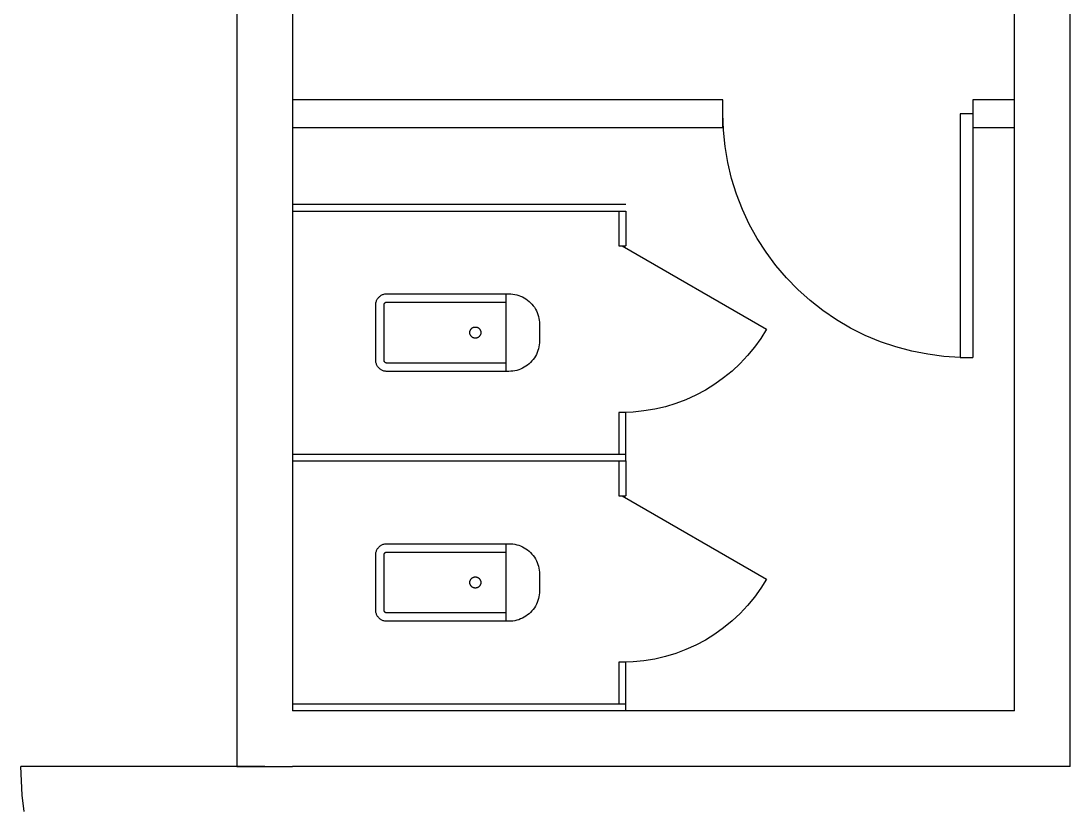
# Model space of a CAD drawing. Extents: x -81148 to 10972, y -53931 to 52487.
# Drawn here: x -16285 to -12508, y 12071 to 14898 of the extents above; entities that cross this region are included whole.
import ezdxf

# ---------------------------------------------------------------- set-up
doc = ezdxf.new("R2010")
doc.units = 0
doc.layers.get('0').update_dxf_attribs({"linetype": 'CONTINUOUS'})

msp = doc.modelspace()

# ---------------------------------------------------------------- linework, layer by layer
for p, q in [((-12507.9, 12213.6), (-12507.9, 16913.6)), ((-15507.9, 16813.6), (-15507.9, 12313.6)), ((-12707.9, 14614), (-12707.9, 16713.6)), ((-15307.9, 14963.6), (-15307.9, 14614)), ((-13757.9, 14614), (-15307.9, 14614)), ((-15307.9, 14614), (-15307.9, 14514)), ((-13757.9, 14514), (-13757.9, 14614)), ((-12707.9, 14614), (-12857.9, 14614)), ((-12857.9, 14614), (-12857.9, 14514)), ((-12707.9, 14514), (-12707.9, 14614)), ((-13755.9, 14505.1), (-13757.9, 14564)), ((-12857.9, 14564), (-12902.9, 14564)), ((-12902.9, 14564), (-12902.9, 13686.5)), ((-12857.9, 14564), (-12857.9, 13686.5)), ((-15307.9, 14514), (-13757.9, 14514)), ((-15307.9, 14514), (-15307.9, 14238.6)), ((-12857.9, 14514), (-12707.9, 14514)), ((-12707.9, 12413.6), (-12707.9, 14514)), ((-13750, 14446.4), (-13755.9, 14505.1)), ((-13740.2, 14388.3), (-13750, 14446.4)), ((-13726.4, 14331), (-13740.2, 14388.3)), ((-13708.9, 14274.7), (-13726.4, 14331)), ((-13687.6, 14219.8), (-13708.9, 14274.7)), ((-15307.9, 14238.6), (-14132.9, 14238.6)), ((-15307.9, 14238.6), (-15307.9, 14213.6)), ((-15307.9, 14213.6), (-14132.9, 14213.6)), ((-15307.9, 14213.6), (-15307.9, 13338.6)), ((-14132.9, 14238.6), (-14107.9, 14238.6)), ((-14132.9, 14213.6), (-14132.9, 14088.6)), ((-14132.9, 14213.6), (-14107.9, 14213.6)), ((-14107.9, 14213.6), (-14107.9, 14088.6)), ((-13662.7, 14166.4), (-13687.6, 14219.8)), ((-13634.2, 14114.8), (-13662.7, 14166.4)), ((-13602.3, 14065.2), (-13634.2, 14114.8)), ((-14132.9, 14088.6), (-14107.9, 14088.6)), ((-14120.4, 14088.6), (-13600.8, 13788.6)), ((-13567.2, 14017.8), (-13602.3, 14065.2)), ((-13529, 13973), (-13567.2, 14017.8)), ((-13487.9, 13930.7), (-13529, 13973)), ((-14999.6, 13900.2), (-14998, 13902.2)), ((-14998, 13902.2), (-14996.2, 13904.1)), ((-14996.2, 13904.1), (-14994.3, 13905.9)), ((-14994.3, 13905.9), (-14992.3, 13907.6)), ((-14992.3, 13907.6), (-14990.1, 13909.1)), ((-14990.1, 13909.1), (-14987.9, 13910.5)), ((-14987.9, 13910.5), (-14985.6, 13911.7)), ((-14985.6, 13911.7), (-14983.2, 13912.8)), ((-14983.2, 13912.8), (-14980.8, 13913.7)), ((-14980.8, 13913.7), (-14978.3, 13914.5)), ((-14978.3, 13914.5), (-14975.7, 13915.1)), ((-14975.7, 13915.1), (-14973.1, 13915.5)), ((-14973.1, 13915.5), (-14970.5, 13915.8)), ((-14970.5, 13915.8), (-14967.9, 13915.8)), ((-14967.9, 13915.8), (-14538.3, 13915.8)), ((-14538.3, 13915.8), (-14528.3, 13915.8)), ((-14538.3, 13885.8), (-14538.3, 13915.8)), ((-14528.3, 13915.8), (-14521.1, 13915.6)), ((-14521.1, 13915.6), (-14513.9, 13914.9)), ((-14513.9, 13914.9), (-14506.8, 13913.7)), ((-14506.8, 13913.7), (-14499.8, 13912.1)), ((-14499.8, 13912.1), (-14492.9, 13910)), ((-14492.9, 13910), (-14486.2, 13907.5)), ((-14486.2, 13907.5), (-14479.6, 13904.5)), ((-14479.6, 13904.5), (-14473.3, 13901.1)), ((-13444, 13891.4), (-13487.9, 13930.7)), ((-15007.9, 13875.8), (-15007.8, 13878.5)), ((-15007.9, 13676.3), (-15007.9, 13875.8)), ((-15007.8, 13878.5), (-15007.6, 13881.1)), ((-15007.6, 13881.1), (-15007.1, 13883.6)), ((-15007.1, 13883.6), (-15006.6, 13886.2)), ((-15006.6, 13886.2), (-15005.8, 13888.7)), ((-15005.8, 13888.7), (-15004.9, 13891.1)), ((-15004.9, 13891.1), (-15003.8, 13893.5)), ((-15003.8, 13893.5), (-15002.6, 13895.8)), ((-15002.6, 13895.8), (-15001.2, 13898.1)), ((-15001.2, 13898.1), (-14999.6, 13900.2)), ((-14977.9, 13876.5), (-14977.8, 13877.1)), ((-14977.9, 13875.8), (-14977.9, 13876.5)), ((-14977.9, 13676.3), (-14977.9, 13875.8)), ((-14977.8, 13877.1), (-14977.7, 13877.8)), ((-14977.7, 13877.8), (-14977.6, 13878.4)), ((-14977.6, 13878.4), (-14977.4, 13879.1)), ((-14977.4, 13879.1), (-14977.2, 13879.7)), ((-14977.2, 13879.7), (-14976.9, 13880.3)), ((-14976.9, 13880.3), (-14976.6, 13880.8)), ((-14976.6, 13880.8), (-14976.2, 13881.4)), ((-14976.2, 13881.4), (-14975.8, 13881.9)), ((-14975.8, 13881.9), (-14975.4, 13882.4)), ((-14975.4, 13882.4), (-14975, 13882.9)), ((-14975, 13882.9), (-14974.5, 13883.4)), ((-14974.5, 13883.4), (-14974, 13883.8)), ((-14974, 13883.8), (-14973.5, 13884.2)), ((-14973.5, 13884.2), (-14972.9, 13884.5)), ((-14972.9, 13884.5), (-14972.3, 13884.8)), ((-14972.3, 13884.8), (-14971.7, 13885.1)), ((-14971.7, 13885.1), (-14971.1, 13885.3)), ((-14971.1, 13885.3), (-14970.5, 13885.5)), ((-14970.5, 13885.5), (-14969.9, 13885.6)), ((-14969.9, 13885.6), (-14969.2, 13885.8)), ((-14969.2, 13885.8), (-14968.6, 13885.8)), ((-14968.6, 13885.8), (-14967.9, 13885.8)), ((-14967.9, 13885.8), (-14538.3, 13885.8)), ((-14538.3, 13666.3), (-14538.3, 13885.8)), ((-14473.3, 13901.1), (-14467.1, 13897.3)), ((-14467.1, 13897.3), (-14461.3, 13893.1)), ((-14461.3, 13893.1), (-14455.7, 13888.5)), ((-14455.7, 13888.5), (-14450.5, 13883.6)), ((-14450.5, 13883.6), (-14445.6, 13878.4)), ((-14445.6, 13878.4), (-14441, 13872.8)), ((-14441, 13872.8), (-14436.8, 13867)), ((-14436.8, 13867), (-14433, 13860.8)), ((-13397.6, 13855.1), (-13444, 13891.4)), ((-14433, 13860.8), (-14429.6, 13854.5)), ((-14429.6, 13854.5), (-14426.6, 13847.9)), ((-14426.6, 13847.9), (-14424.1, 13841.2)), ((-14424.1, 13841.2), (-14422, 13834.3)), ((-14422, 13834.3), (-14420.4, 13827.3)), ((-14420.4, 13827.3), (-14419.2, 13820.2)), ((-13348.8, 13822), (-13397.6, 13855.1)), ((-14665.9, 13787.2), (-14665.2, 13788.2)), ((-14665.2, 13788.2), (-14664.3, 13789.2)), ((-14664.3, 13789.2), (-14663.4, 13790.2)), ((-14663.4, 13790.2), (-14662.5, 13791.1)), ((-14662.5, 13791.1), (-14661.5, 13791.9)), ((-14661.5, 13791.9), (-14660.4, 13792.7)), ((-14660.4, 13792.7), (-14659.3, 13793.4)), ((-14659.3, 13793.4), (-14658.1, 13794)), ((-14658.1, 13794), (-14657, 13794.5)), ((-14657, 13794.5), (-14655.7, 13795)), ((-14655.7, 13795), (-14654.5, 13795.4)), ((-14654.5, 13795.4), (-14653.2, 13795.7)), ((-14653.2, 13795.7), (-14651.9, 13795.9)), ((-14651.9, 13795.9), (-14650.6, 13796)), ((-14650.6, 13796), (-14649.3, 13796.1)), ((-14649.3, 13796.1), (-14648, 13796)), ((-14648, 13796), (-14646.7, 13795.9)), ((-14646.7, 13795.9), (-14645.4, 13795.7)), ((-14645.4, 13795.7), (-14644.1, 13795.4)), ((-14644.1, 13795.4), (-14642.9, 13795)), ((-14642.9, 13795), (-14641.6, 13794.5)), ((-14641.6, 13794.5), (-14640.5, 13794)), ((-14640.5, 13794), (-14639.3, 13793.4)), ((-14639.3, 13793.4), (-14638.2, 13792.7)), ((-14638.2, 13792.7), (-14637.1, 13791.9)), ((-14637.1, 13791.9), (-14636.1, 13791.1)), ((-14636.1, 13791.1), (-14635.2, 13790.2)), ((-14635.2, 13790.2), (-14634.3, 13789.2)), ((-14634.3, 13789.2), (-14633.4, 13788.2)), ((-14633.4, 13788.2), (-14632.7, 13787.2)), ((-14419.2, 13820.2), (-14418.5, 13813)), ((-14418.5, 13813), (-14418.3, 13805.8)), ((-14418.3, 13805.8), (-14418.3, 13746.3)), ((-13600.8, 13788.6), (-13621.5, 13755.2)), ((-13298, 13792.2), (-13348.8, 13822)), ((-13245.2, 13765.9), (-13298, 13792.2)), ((-14669.3, 13777.4), (-14669.1, 13778.7)), ((-14669.3, 13776.1), (-14669.3, 13777.4)), ((-14669.3, 13774.7), (-14669.3, 13776.1)), ((-14669.1, 13773.4), (-14669.3, 13774.7)), ((-14669.1, 13778.7), (-14668.9, 13780)), ((-14668.9, 13772.2), (-14669.1, 13773.4)), ((-14668.9, 13780), (-14668.6, 13781.2)), ((-14668.6, 13770.9), (-14668.9, 13772.2)), ((-14668.6, 13781.2), (-14668.2, 13782.5)), ((-14668.2, 13769.6), (-14668.6, 13770.9)), ((-14668.2, 13782.5), (-14667.8, 13783.7)), ((-14667.8, 13768.4), (-14668.2, 13769.6)), ((-14667.8, 13783.7), (-14667.2, 13784.9)), ((-14667.2, 13767.2), (-14667.8, 13768.4)), ((-14667.2, 13784.9), (-14666.6, 13786.1)), ((-14666.6, 13766.1), (-14667.2, 13767.2)), ((-14666.6, 13786.1), (-14665.9, 13787.2)), ((-14665.9, 13764.9), (-14666.6, 13766.1)), ((-14665.2, 13763.9), (-14665.9, 13764.9)), ((-14664.3, 13762.9), (-14665.2, 13763.9)), ((-14663.4, 13761.9), (-14664.3, 13762.9)), ((-14662.5, 13761), (-14663.4, 13761.9)), ((-14661.5, 13760.2), (-14662.5, 13761)), ((-14660.4, 13759.4), (-14661.5, 13760.2)), ((-14659.3, 13758.7), (-14660.4, 13759.4)), ((-14658.1, 13758.1), (-14659.3, 13758.7)), ((-14657, 13757.6), (-14658.1, 13758.1)), ((-14655.7, 13757.1), (-14657, 13757.6)), ((-14654.5, 13756.7), (-14655.7, 13757.1)), ((-14653.2, 13756.4), (-14654.5, 13756.7)), ((-14651.9, 13756.2), (-14653.2, 13756.4)), ((-14650.6, 13756.1), (-14651.9, 13756.2)), ((-14649.3, 13756.1), (-14650.6, 13756.1)), ((-14648, 13756.1), (-14649.3, 13756.1)), ((-14646.7, 13756.2), (-14648, 13756.1)), ((-14645.4, 13756.4), (-14646.7, 13756.2)), ((-14644.1, 13756.7), (-14645.4, 13756.4)), ((-14642.9, 13757.1), (-14644.1, 13756.7)), ((-14641.6, 13757.6), (-14642.9, 13757.1)), ((-14640.5, 13758.1), (-14641.6, 13757.6)), ((-14639.3, 13758.7), (-14640.5, 13758.1)), ((-14638.2, 13759.4), (-14639.3, 13758.7)), ((-14637.1, 13760.2), (-14638.2, 13759.4)), ((-14636.1, 13761), (-14637.1, 13760.2)), ((-14635.2, 13761.9), (-14636.1, 13761)), ((-14634.3, 13762.9), (-14635.2, 13761.9)), ((-14633.4, 13763.9), (-14634.3, 13762.9)), ((-14632.7, 13764.9), (-14633.4, 13763.9)), ((-14632.7, 13787.2), (-14632, 13786.1)), ((-14632, 13766.1), (-14632.7, 13764.9)), ((-14632, 13786.1), (-14631.4, 13784.9)), ((-14631.4, 13767.2), (-14632, 13766.1)), ((-14631.4, 13784.9), (-14630.8, 13783.7)), ((-14630.8, 13768.4), (-14631.4, 13767.2)), ((-14630.8, 13783.7), (-14630.4, 13782.5)), ((-14630.4, 13769.6), (-14630.8, 13768.4)), ((-14630.4, 13782.5), (-14630, 13781.2)), ((-14630, 13770.9), (-14630.4, 13769.6)), ((-14630, 13781.2), (-14629.7, 13780)), ((-14629.7, 13772.2), (-14630, 13770.9)), ((-14629.7, 13780), (-14629.5, 13778.7)), ((-14629.5, 13773.4), (-14629.7, 13772.2)), ((-14629.5, 13778.7), (-14629.3, 13777.4)), ((-14629.3, 13774.7), (-14629.5, 13773.4)), ((-14629.3, 13777.4), (-14629.3, 13776.1)), ((-14629.3, 13776.1), (-14629.3, 13774.7)), ((-13621.5, 13755.2), (-13644.4, 13723.3)), ((-13190.8, 13743.2), (-13245.2, 13765.9)), ((-14422, 13717.8), (-14424.1, 13710.9)), ((-14420.4, 13724.8), (-14422, 13717.8)), ((-14419.2, 13731.9), (-14420.4, 13724.8)), ((-14418.5, 13739.1), (-14419.2, 13731.9)), ((-14418.3, 13746.3), (-14418.5, 13739.1)), ((-13644.4, 13723.3), (-13669.3, 13692.9)), ((-13135, 13724.2), (-13190.8, 13743.2)), ((-13078.1, 13709), (-13135, 13724.2)), ((-15007.8, 13673.7), (-15007.9, 13676.3)), ((-14977.9, 13675.6), (-14977.9, 13676.3)), ((-14977.8, 13675), (-14977.9, 13675.6)), ((-14977.7, 13674.3), (-14977.8, 13675)), ((-14441, 13679.3), (-14445.6, 13673.7)), ((-14436.8, 13685.2), (-14441, 13679.3)), ((-14433, 13691.3), (-14436.8, 13685.2)), ((-14429.6, 13697.6), (-14433, 13691.3)), ((-14426.6, 13704.2), (-14429.6, 13697.6)), ((-14424.1, 13710.9), (-14426.6, 13704.2)), ((-13669.3, 13692.9), (-13696.1, 13664.3)), ((-13020.2, 13697.7), (-13078.1, 13709)), ((-12961.8, 13690.3), (-13020.2, 13697.7)), ((-12902.9, 13686.5), (-12961.8, 13690.3)), ((-12902.9, 13686.5), (-12857.9, 13686.5)), ((-15007.6, 13671.1), (-15007.8, 13673.7)), ((-15007.1, 13668.5), (-15007.6, 13671.1)), ((-15006.6, 13665.9), (-15007.1, 13668.5)), ((-15005.8, 13663.4), (-15006.6, 13665.9)), ((-15004.9, 13661), (-15005.8, 13663.4)), ((-15003.8, 13658.6), (-15004.9, 13661)), ((-15002.6, 13656.3), (-15003.8, 13658.6)), ((-15001.2, 13654.1), (-15002.6, 13656.3)), ((-14999.6, 13651.9), (-15001.2, 13654.1)), ((-14998, 13649.9), (-14999.6, 13651.9)), ((-14996.2, 13648), (-14998, 13649.9)), ((-14994.3, 13646.2), (-14996.2, 13648)), ((-14992.3, 13644.5), (-14994.3, 13646.2)), ((-14990.1, 13643), (-14992.3, 13644.5)), ((-14987.9, 13641.6), (-14990.1, 13643)), ((-14985.6, 13640.4), (-14987.9, 13641.6)), ((-14983.2, 13639.3), (-14985.6, 13640.4)), ((-14980.8, 13638.4), (-14983.2, 13639.3)), ((-14978.3, 13637.6), (-14980.8, 13638.4)), ((-14975.7, 13637), (-14978.3, 13637.6)), ((-14977.6, 13673.7), (-14977.7, 13674.3)), ((-14977.4, 13673.1), (-14977.6, 13673.7)), ((-14977.2, 13672.4), (-14977.4, 13673.1)), ((-14976.9, 13671.9), (-14977.2, 13672.4)), ((-14976.6, 13671.3), (-14976.9, 13671.9)), ((-14976.2, 13670.7), (-14976.6, 13671.3)), ((-14975.8, 13670.2), (-14976.2, 13670.7)), ((-14975.4, 13669.7), (-14975.8, 13670.2)), ((-14973.1, 13636.6), (-14975.7, 13637)), ((-14975, 13669.2), (-14975.4, 13669.7)), ((-14974.5, 13668.8), (-14975, 13669.2)), ((-14974, 13668.3), (-14974.5, 13668.8)), ((-14973.5, 13668), (-14974, 13668.3)), ((-14972.9, 13667.6), (-14973.5, 13668)), ((-14972.3, 13667.3), (-14972.9, 13667.6)), ((-14971.7, 13667), (-14972.3, 13667.3)), ((-14971.1, 13666.8), (-14971.7, 13667)), ((-14970.5, 13666.6), (-14971.1, 13666.8)), ((-14969.9, 13666.5), (-14970.5, 13666.6)), ((-14969.2, 13666.4), (-14969.9, 13666.5)), ((-14968.6, 13666.3), (-14969.2, 13666.4)), ((-14967.9, 13666.3), (-14968.6, 13666.3)), ((-14538.3, 13666.3), (-14967.9, 13666.3)), ((-14538.3, 13636.3), (-14538.3, 13666.3)), ((-14513.9, 13637.2), (-14521.1, 13636.5)), ((-14506.8, 13638.4), (-14513.9, 13637.2)), ((-14499.8, 13640), (-14506.8, 13638.4)), ((-14492.9, 13642.1), (-14499.8, 13640)), ((-14486.2, 13644.6), (-14492.9, 13642.1)), ((-14479.6, 13647.6), (-14486.2, 13644.6)), ((-14473.3, 13651), (-14479.6, 13647.6)), ((-14467.1, 13654.8), (-14473.3, 13651)), ((-14461.3, 13659), (-14467.1, 13654.8)), ((-14455.7, 13663.6), (-14461.3, 13659)), ((-14450.5, 13668.5), (-14455.7, 13663.6)), ((-14445.6, 13673.7), (-14450.5, 13668.5)), ((-13724.8, 13637.5), (-13755.2, 13612.5)), ((-13696.1, 13664.3), (-13724.8, 13637.5)), ((-14970.5, 13636.4), (-14973.1, 13636.6)), ((-14967.9, 13636.3), (-14970.5, 13636.4)), ((-14538.3, 13636.3), (-14967.9, 13636.3)), ((-14528.3, 13636.3), (-14538.3, 13636.3)), ((-14521.1, 13636.5), (-14528.3, 13636.3)), ((-13755.2, 13612.5), (-13787.1, 13589.7)), ((-13820.4, 13568.9), (-13855, 13550.4)), ((-13787.1, 13589.7), (-13820.4, 13568.9)), ((-13890.8, 13534.2), (-13927.5, 13520.4)), ((-13855, 13550.4), (-13890.8, 13534.2)), ((-14132.9, 13488.6), (-14132.9, 13338.6)), ((-14107.9, 13488.6), (-14132.9, 13488.6)), ((-14081.2, 13489.8), (-14120.4, 13488.6)), ((-14107.9, 13338.6), (-14107.9, 13488.6)), ((-14042.1, 13493.7), (-14081.2, 13489.8)), ((-14003.4, 13500.1), (-14042.1, 13493.7)), ((-13965.1, 13509), (-14003.4, 13500.1)), ((-13927.5, 13520.4), (-13965.1, 13509)), ((-15307.9, 13338.6), (-14132.9, 13338.6)), ((-15307.9, 13338.6), (-15307.9, 13313.6)), ((-14132.9, 13338.6), (-14107.9, 13338.6)), ((-14107.9, 13313.6), (-14107.9, 13338.6)), ((-15307.9, 13313.6), (-14132.9, 13313.6)), ((-15307.9, 13313.6), (-15307.9, 12413.6)), ((-14132.9, 13313.6), (-14132.9, 13188.6)), ((-14132.9, 13313.6), (-14107.9, 13313.6)), ((-14107.9, 13313.6), (-14107.9, 13188.6)), ((-14132.9, 13188.6), (-14107.9, 13188.6)), ((-14120.4, 13188.6), (-13600.8, 12888.6)), ((-15003.8, 12993.5), (-15002.6, 12995.8)), ((-15002.6, 12995.8), (-15001.2, 12998.1)), ((-15001.2, 12998.1), (-14999.6, 13000.2)), ((-14999.6, 13000.2), (-14998, 13002.2)), ((-14998, 13002.2), (-14996.2, 13004.1)), ((-14996.2, 13004.1), (-14994.3, 13005.9)), ((-14994.3, 13005.9), (-14992.3, 13007.6)), ((-14992.3, 13007.6), (-14990.1, 13009.1)), ((-14990.1, 13009.1), (-14987.9, 13010.5)), ((-14987.9, 13010.5), (-14985.6, 13011.7)), ((-14985.6, 13011.7), (-14983.2, 13012.8)), ((-14983.2, 13012.8), (-14980.8, 13013.7)), ((-14980.8, 13013.7), (-14978.3, 13014.5)), ((-14978.3, 13014.5), (-14975.7, 13015.1)), ((-14975.7, 13015.1), (-14973.1, 13015.5)), ((-14973.1, 13015.5), (-14970.5, 13015.8)), ((-14970.5, 13015.8), (-14967.9, 13015.8)), ((-14967.9, 13015.8), (-14538.3, 13015.8)), ((-14538.3, 13015.8), (-14528.3, 13015.8)), ((-14538.3, 12985.8), (-14538.3, 13015.8)), ((-14528.3, 13015.8), (-14521.1, 13015.6)), ((-14521.1, 13015.6), (-14513.9, 13014.9)), ((-14513.9, 13014.9), (-14506.8, 13013.7)), ((-14506.8, 13013.7), (-14499.8, 13012.1)), ((-14499.8, 13012.1), (-14492.9, 13010)), ((-14492.9, 13010), (-14486.2, 13007.5)), ((-14486.2, 13007.5), (-14479.6, 13004.5)), ((-14479.6, 13004.5), (-14473.3, 13001.1)), ((-14473.3, 13001.1), (-14467.1, 12997.3)), ((-14467.1, 12997.3), (-14461.3, 12993.1)), ((-15007.9, 12975.8), (-15007.8, 12978.5)), ((-15007.9, 12776.3), (-15007.9, 12975.8)), ((-15007.8, 12978.5), (-15007.6, 12981.1)), ((-15007.6, 12981.1), (-15007.1, 12983.6)), ((-15007.1, 12983.6), (-15006.6, 12986.2)), ((-15006.6, 12986.2), (-15005.8, 12988.7)), ((-15005.8, 12988.7), (-15004.9, 12991.1)), ((-15004.9, 12991.1), (-15003.8, 12993.5)), ((-14977.9, 12976.5), (-14977.8, 12977.1)), ((-14977.9, 12975.8), (-14977.9, 12976.5)), ((-14977.9, 12776.3), (-14977.9, 12975.8)), ((-14977.8, 12977.1), (-14977.7, 12977.8)), ((-14977.7, 12977.8), (-14977.6, 12978.4)), ((-14977.6, 12978.4), (-14977.4, 12979.1)), ((-14977.4, 12979.1), (-14977.2, 12979.7)), ((-14977.2, 12979.7), (-14976.9, 12980.3)), ((-14976.9, 12980.3), (-14976.6, 12980.8)), ((-14976.6, 12980.8), (-14976.2, 12981.4)), ((-14976.2, 12981.4), (-14975.8, 12981.9)), ((-14975.8, 12981.9), (-14975.4, 12982.4)), ((-14975.4, 12982.4), (-14975, 12982.9)), ((-14975, 12982.9), (-14974.5, 12983.4)), ((-14974.5, 12983.4), (-14974, 12983.8)), ((-14974, 12983.8), (-14973.5, 12984.2)), ((-14973.5, 12984.2), (-14972.9, 12984.5)), ((-14972.9, 12984.5), (-14972.3, 12984.8)), ((-14972.3, 12984.8), (-14971.7, 12985.1)), ((-14971.7, 12985.1), (-14971.1, 12985.3)), ((-14971.1, 12985.3), (-14970.5, 12985.5)), ((-14970.5, 12985.5), (-14969.9, 12985.6)), ((-14969.9, 12985.6), (-14969.2, 12985.8)), ((-14969.2, 12985.8), (-14968.6, 12985.8)), ((-14968.6, 12985.8), (-14967.9, 12985.8)), ((-14967.9, 12985.8), (-14538.3, 12985.8)), ((-14538.3, 12766.3), (-14538.3, 12985.8)), ((-14461.3, 12993.1), (-14455.7, 12988.5)), ((-14455.7, 12988.5), (-14450.5, 12983.6)), ((-14450.5, 12983.6), (-14445.6, 12978.4)), ((-14445.6, 12978.4), (-14441, 12972.8)), ((-14441, 12972.8), (-14436.8, 12967)), ((-14436.8, 12967), (-14433, 12960.8)), ((-14433, 12960.8), (-14429.6, 12954.5)), ((-14429.6, 12954.5), (-14426.6, 12947.9)), ((-14426.6, 12947.9), (-14424.1, 12941.2)), ((-14424.1, 12941.2), (-14422, 12934.3)), ((-14422, 12934.3), (-14420.4, 12927.3)), ((-14420.4, 12927.3), (-14419.2, 12920.2)), ((-14419.2, 12920.2), (-14418.5, 12913)), ((-14668.6, 12881.2), (-14668.2, 12882.5)), ((-14668.2, 12882.5), (-14667.8, 12883.7)), ((-14667.8, 12883.7), (-14667.2, 12884.9)), ((-14667.2, 12884.9), (-14666.6, 12886.1)), ((-14666.6, 12886.1), (-14665.9, 12887.2)), ((-14665.9, 12887.2), (-14665.2, 12888.2)), ((-14665.2, 12888.2), (-14664.3, 12889.2)), ((-14664.3, 12889.2), (-14663.4, 12890.2)), ((-14663.4, 12890.2), (-14662.5, 12891.1)), ((-14662.5, 12891.1), (-14661.5, 12891.9)), ((-14661.5, 12891.9), (-14660.4, 12892.7)), ((-14660.4, 12892.7), (-14659.3, 12893.4)), ((-14659.3, 12893.4), (-14658.1, 12894)), ((-14658.1, 12894), (-14657, 12894.5)), ((-14657, 12894.5), (-14655.7, 12895)), ((-14655.7, 12895), (-14654.5, 12895.4)), ((-14654.5, 12895.4), (-14653.2, 12895.7)), ((-14653.2, 12895.7), (-14651.9, 12895.9)), ((-14651.9, 12895.9), (-14650.6, 12896)), ((-14650.6, 12896), (-14649.3, 12896.1)), ((-14649.3, 12896.1), (-14648, 12896)), ((-14648, 12896), (-14646.7, 12895.9)), ((-14646.7, 12895.9), (-14645.4, 12895.7)), ((-14645.4, 12895.7), (-14644.1, 12895.4)), ((-14644.1, 12895.4), (-14642.9, 12895)), ((-14642.9, 12895), (-14641.6, 12894.5)), ((-14641.6, 12894.5), (-14640.5, 12894)), ((-14640.5, 12894), (-14639.3, 12893.4)), ((-14639.3, 12893.4), (-14638.2, 12892.7)), ((-14638.2, 12892.7), (-14637.1, 12891.9)), ((-14637.1, 12891.9), (-14636.1, 12891.1)), ((-14636.1, 12891.1), (-14635.2, 12890.2)), ((-14635.2, 12890.2), (-14634.3, 12889.2)), ((-14634.3, 12889.2), (-14633.4, 12888.2)), ((-14633.4, 12888.2), (-14632.7, 12887.2)), ((-14632.7, 12887.2), (-14632, 12886.1)), ((-14632, 12886.1), (-14631.4, 12884.9)), ((-14631.4, 12884.9), (-14630.8, 12883.7)), ((-14630.8, 12883.7), (-14630.4, 12882.5)), ((-14630.4, 12882.5), (-14630, 12881.2)), ((-14418.5, 12913), (-14418.3, 12905.8)), ((-14418.3, 12905.8), (-14418.3, 12846.3)), ((-13600.8, 12888.6), (-13621.5, 12855.2)), ((-14669.3, 12877.4), (-14669.1, 12878.7)), ((-14669.3, 12876.1), (-14669.3, 12877.4)), ((-14669.3, 12874.7), (-14669.3, 12876.1)), ((-14669.1, 12873.4), (-14669.3, 12874.7)), ((-14669.1, 12878.7), (-14668.9, 12880)), ((-14668.9, 12872.2), (-14669.1, 12873.4)), ((-14668.9, 12880), (-14668.6, 12881.2)), ((-14668.6, 12870.9), (-14668.9, 12872.2)), ((-14668.2, 12869.6), (-14668.6, 12870.9)), ((-14667.8, 12868.4), (-14668.2, 12869.6)), ((-14667.2, 12867.2), (-14667.8, 12868.4)), ((-14666.6, 12866.1), (-14667.2, 12867.2)), ((-14665.9, 12864.9), (-14666.6, 12866.1)), ((-14665.2, 12863.9), (-14665.9, 12864.9)), ((-14664.3, 12862.9), (-14665.2, 12863.9)), ((-14663.4, 12861.9), (-14664.3, 12862.9)), ((-14662.5, 12861), (-14663.4, 12861.9)), ((-14661.5, 12860.2), (-14662.5, 12861)), ((-14660.4, 12859.4), (-14661.5, 12860.2)), ((-14659.3, 12858.7), (-14660.4, 12859.4)), ((-14658.1, 12858.1), (-14659.3, 12858.7)), ((-14657, 12857.6), (-14658.1, 12858.1)), ((-14655.7, 12857.1), (-14657, 12857.6)), ((-14654.5, 12856.7), (-14655.7, 12857.1)), ((-14653.2, 12856.4), (-14654.5, 12856.7)), ((-14651.9, 12856.2), (-14653.2, 12856.4)), ((-14650.6, 12856.1), (-14651.9, 12856.2)), ((-14649.3, 12856.1), (-14650.6, 12856.1)), ((-14648, 12856.1), (-14649.3, 12856.1)), ((-14646.7, 12856.2), (-14648, 12856.1)), ((-14645.4, 12856.4), (-14646.7, 12856.2)), ((-14644.1, 12856.7), (-14645.4, 12856.4)), ((-14642.9, 12857.1), (-14644.1, 12856.7)), ((-14641.6, 12857.6), (-14642.9, 12857.1)), ((-14640.5, 12858.1), (-14641.6, 12857.6)), ((-14639.3, 12858.7), (-14640.5, 12858.1)), ((-14638.2, 12859.4), (-14639.3, 12858.7)), ((-14637.1, 12860.2), (-14638.2, 12859.4)), ((-14636.1, 12861), (-14637.1, 12860.2)), ((-14635.2, 12861.9), (-14636.1, 12861)), ((-14634.3, 12862.9), (-14635.2, 12861.9)), ((-14633.4, 12863.9), (-14634.3, 12862.9)), ((-14632.7, 12864.9), (-14633.4, 12863.9)), ((-14632, 12866.1), (-14632.7, 12864.9)), ((-14631.4, 12867.2), (-14632, 12866.1)), ((-14630.8, 12868.4), (-14631.4, 12867.2)), ((-14630.4, 12869.6), (-14630.8, 12868.4)), ((-14630, 12870.9), (-14630.4, 12869.6)), ((-14630, 12881.2), (-14629.7, 12880)), ((-14629.7, 12872.2), (-14630, 12870.9)), ((-14629.7, 12880), (-14629.5, 12878.7)), ((-14629.5, 12873.4), (-14629.7, 12872.2)), ((-14629.5, 12878.7), (-14629.3, 12877.4)), ((-14629.3, 12874.7), (-14629.5, 12873.4)), ((-14629.3, 12877.4), (-14629.3, 12876.1)), ((-14629.3, 12876.1), (-14629.3, 12874.7)), ((-14418.3, 12846.3), (-14418.5, 12839.1)), ((-13621.5, 12855.2), (-13644.4, 12823.3)), ((-14424.1, 12810.9), (-14426.6, 12804.2)), ((-14422, 12817.8), (-14424.1, 12810.9)), ((-14420.4, 12824.8), (-14422, 12817.8)), ((-14419.2, 12831.9), (-14420.4, 12824.8)), ((-14418.5, 12839.1), (-14419.2, 12831.9)), ((-13644.4, 12823.3), (-13669.3, 12792.9)), ((-15007.8, 12773.7), (-15007.9, 12776.3)), ((-15007.6, 12771.1), (-15007.8, 12773.7)), ((-15007.1, 12768.5), (-15007.6, 12771.1)), ((-15006.6, 12765.9), (-15007.1, 12768.5)), ((-14977.9, 12775.6), (-14977.9, 12776.3)), ((-14977.8, 12775), (-14977.9, 12775.6)), ((-14977.7, 12774.3), (-14977.8, 12775)), ((-14977.6, 12773.7), (-14977.7, 12774.3)), ((-14977.4, 12773.1), (-14977.6, 12773.7)), ((-14977.2, 12772.4), (-14977.4, 12773.1)), ((-14976.9, 12771.9), (-14977.2, 12772.4)), ((-14976.6, 12771.3), (-14976.9, 12771.9)), ((-14976.2, 12770.7), (-14976.6, 12771.3)), ((-14975.8, 12770.2), (-14976.2, 12770.7)), ((-14975.4, 12769.7), (-14975.8, 12770.2)), ((-14975, 12769.2), (-14975.4, 12769.7)), ((-14974.5, 12768.8), (-14975, 12769.2)), ((-14974, 12768.3), (-14974.5, 12768.8)), ((-14973.5, 12768), (-14974, 12768.3)), ((-14972.9, 12767.6), (-14973.5, 12768)), ((-14450.5, 12768.5), (-14455.7, 12763.6)), ((-14445.6, 12773.7), (-14450.5, 12768.5)), ((-14441, 12779.3), (-14445.6, 12773.7)), ((-14436.8, 12785.2), (-14441, 12779.3)), ((-14433, 12791.3), (-14436.8, 12785.2)), ((-14429.6, 12797.6), (-14433, 12791.3)), ((-14426.6, 12804.2), (-14429.6, 12797.6)), ((-13669.3, 12792.9), (-13696.1, 12764.3)), ((-15005.8, 12763.4), (-15006.6, 12765.9)), ((-15004.9, 12761), (-15005.8, 12763.4)), ((-15003.8, 12758.6), (-15004.9, 12761)), ((-15002.6, 12756.3), (-15003.8, 12758.6)), ((-15001.2, 12754.1), (-15002.6, 12756.3)), ((-14999.6, 12751.9), (-15001.2, 12754.1)), ((-14998, 12749.9), (-14999.6, 12751.9)), ((-14996.2, 12748), (-14998, 12749.9)), ((-14994.3, 12746.2), (-14996.2, 12748)), ((-14992.3, 12744.5), (-14994.3, 12746.2)), ((-14990.1, 12743), (-14992.3, 12744.5)), ((-14987.9, 12741.6), (-14990.1, 12743)), ((-14985.6, 12740.4), (-14987.9, 12741.6)), ((-14983.2, 12739.3), (-14985.6, 12740.4)), ((-14980.8, 12738.4), (-14983.2, 12739.3)), ((-14978.3, 12737.6), (-14980.8, 12738.4)), ((-14975.7, 12737), (-14978.3, 12737.6)), ((-14973.1, 12736.6), (-14975.7, 12737)), ((-14970.5, 12736.4), (-14973.1, 12736.6)), ((-14972.3, 12767.3), (-14972.9, 12767.6)), ((-14971.7, 12767), (-14972.3, 12767.3)), ((-14971.1, 12766.8), (-14971.7, 12767)), ((-14970.5, 12766.6), (-14971.1, 12766.8)), ((-14969.9, 12766.5), (-14970.5, 12766.6)), ((-14967.9, 12736.3), (-14970.5, 12736.4)), ((-14969.2, 12766.4), (-14969.9, 12766.5)), ((-14968.6, 12766.3), (-14969.2, 12766.4)), ((-14967.9, 12766.3), (-14968.6, 12766.3)), ((-14538.3, 12766.3), (-14967.9, 12766.3)), ((-14538.3, 12736.3), (-14967.9, 12736.3)), ((-14538.3, 12736.3), (-14538.3, 12766.3)), ((-14528.3, 12736.3), (-14538.3, 12736.3)), ((-14521.1, 12736.5), (-14528.3, 12736.3)), ((-14513.9, 12737.2), (-14521.1, 12736.5)), ((-14506.8, 12738.4), (-14513.9, 12737.2)), ((-14499.8, 12740), (-14506.8, 12738.4)), ((-14492.9, 12742.1), (-14499.8, 12740)), ((-14486.2, 12744.6), (-14492.9, 12742.1)), ((-14479.6, 12747.6), (-14486.2, 12744.6)), ((-14473.3, 12751), (-14479.6, 12747.6)), ((-14467.1, 12754.8), (-14473.3, 12751)), ((-14461.3, 12759), (-14467.1, 12754.8)), ((-14455.7, 12763.6), (-14461.3, 12759)), ((-13724.8, 12737.5), (-13755.2, 12712.5)), ((-13696.1, 12764.3), (-13724.8, 12737.5)), ((-13755.2, 12712.5), (-13787.1, 12689.7)), ((-13820.4, 12668.9), (-13855, 12650.4)), ((-13787.1, 12689.7), (-13820.4, 12668.9)), ((-13927.5, 12620.4), (-13965.1, 12609)), ((-13890.8, 12634.2), (-13927.5, 12620.4)), ((-13855, 12650.4), (-13890.8, 12634.2)), ((-14132.9, 12588.6), (-14132.9, 12438.6)), ((-14107.9, 12588.6), (-14132.9, 12588.6)), ((-14081.2, 12589.8), (-14120.4, 12588.6)), ((-14107.9, 12438.6), (-14107.9, 12588.6)), ((-14042.1, 12593.7), (-14081.2, 12589.8)), ((-14003.4, 12600.1), (-14042.1, 12593.7)), ((-13965.1, 12609), (-14003.4, 12600.1)), ((-15307.9, 12438.6), (-14132.9, 12438.6)), ((-14132.9, 12438.6), (-14107.9, 12438.6)), ((-14107.9, 12413.6), (-14107.9, 12438.6)), ((-14107.9, 12413.6), (-15307.9, 12413.6)), ((-12707.9, 12413.6), (-14107.9, 12413.6)), ((-15507.9, 12313.6), (-15507.9, 12213.6)), ((-15407.9, 12213.6), (-16285.4, 12213.6)), ((-16281.6, 12109.7), (-16285.4, 12213.6)), ((-15507.9, 12213.6), (-15307.9, 12213.6)), ((-12507.9, 12213.6), (-15307.9, 12213.6)), ((-16274.2, 12051.3), (-16281.6, 12109.7))]:
    msp.add_line(p, q)

doc.saveas('drawing.dxf')
